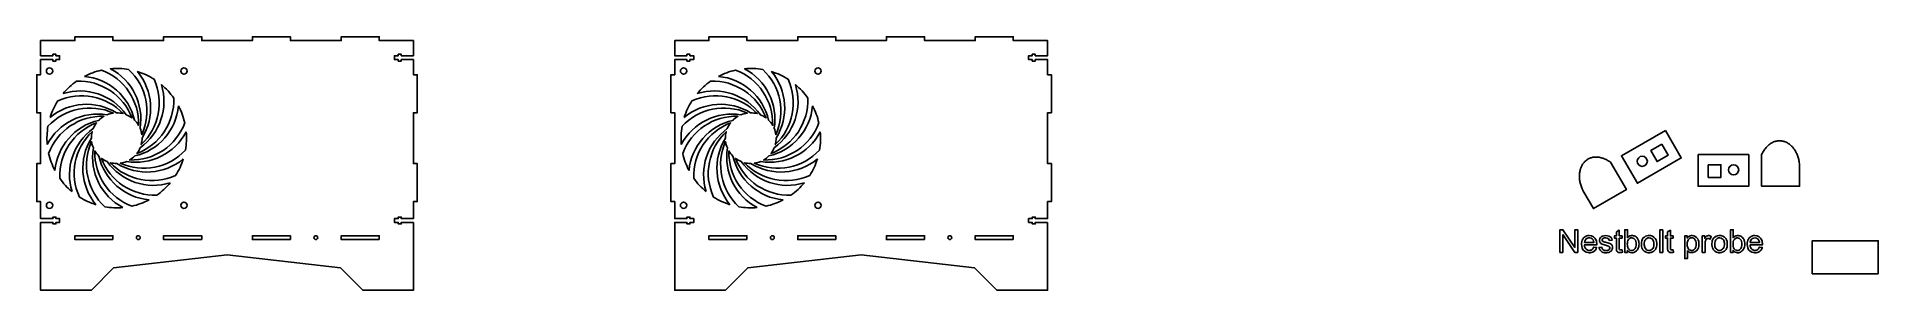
# Model space of a CAD drawing. Header units: millimetres. Extents: x 0 to 1452, y 0 to 200.
import ezdxf

# ---------------------------------------------------------------- set-up
doc = ezdxf.new("R2010")
doc.units = ezdxf.units.MM
for name, color, linetype in [('Layer_0', 7, 'CONTINUOUS'), ('Layer_1', 5, 'CONTINUOUS'), ('Layer_2', 1, 'CONTINUOUS'), ('Layer_30', 30, 'CONTINUOUS')]:
    doc.layers.add(name, color=color, linetype=linetype)

msp = doc.modelspace()

# ---------------------------------------------------------------- linework, layer by layer
at = {"layer": 'Layer_0', "color": 7}
for points in [[(297, 53.5), (297, 0), (257, 0), (239.41692, 17.771744), (150.00002, 28), (60.583111, 17.771744), (43.000015, 0), (3.000015, 0), (3.000015, 53.5), (12.630013, 53.5), (12.630013, 52.300003), (15.000015, 52.300003), (15.000015, 53.5), (18.000015, 53.5), (18.000015, 56.5), (15.000015, 56.5), (15.000015, 57.700005), (12.630013, 57.700005), (12.630013, 56.5), (3.000015, 56.5), (3.000015, 70), (0.000015, 70), (0.000015, 100), (3.000015, 100), (3.000015, 140), (0.000015, 140), (0.000015, 170), (3.000015, 170), (3.000015, 182), (12.630013, 182), (12.630013, 180.8), (15.000015, 180.8), (15.000015, 182), (18.000015, 182), (18.000015, 185), (15.000015, 185), (15.000015, 186.2), (12.630013, 186.2), (12.630013, 185), (3.000015, 185), (3.000015, 197), (30.000015, 197), (30.000015, 200), (60.000015, 200), (60.000015, 197), (100.00002, 197), (100.00002, 200), (130.00002, 200), (130.00002, 197), (170.00002, 197), (170.00002, 200), (200.00002, 200), (200.00002, 197), (240.00002, 197), (240.00002, 200), (270, 200), (270, 197), (297, 197), (297, 185), (287.37, 185), (287.37, 186.2), (285, 186.2), (285, 185), (282, 185), (282, 182), (285, 182), (285, 180.8), (287.37, 180.8), (287.37, 182), (297, 182), (297, 170), (300, 170), (300, 140), (297, 140), (297, 100), (300, 100), (300, 70), (297, 70), (297, 56.5), (287.37, 56.5), (287.37, 57.700005), (285, 57.700005), (285, 56.5), (282, 56.5), (282, 53.5), (285, 53.5), (285, 52.300003), (287.37, 52.300003), (287.37, 53.5)], [(797, 53.5), (797, 0), (757, 0), (739.41693, 17.771744), (650, 28), (560.58313, 17.771744), (543, 0), (503, 0), (503, 53.5), (512.63, 53.5), (512.63, 52.300003), (515, 52.300003), (515, 53.5), (518, 53.5), (518, 56.5), (515, 56.5), (515, 57.700005), (512.63, 57.700005), (512.63, 56.5), (503, 56.5), (503, 70), (500, 70), (500, 100), (503, 100), (503, 140), (500, 140), (500, 170), (503, 170), (503, 182), (512.63, 182), (512.63, 180.8), (515, 180.8), (515, 182), (518, 182), (518, 185), (515, 185), (515, 186.2), (512.63, 186.2), (512.63, 185), (503, 185), (503, 197), (530, 197), (530, 200), (560, 200), (560, 197), (600, 197), (600, 200), (630, 200), (630, 197), (670, 197), (670, 200), (700, 200), (700, 197), (740, 197), (740, 200), (770, 200), (770, 197), (797, 197), (797, 185), (787.37, 185), (787.37, 186.2), (785, 186.2), (785, 185), (782, 185), (782, 182), (785, 182), (785, 180.8), (787.37, 180.8), (787.37, 182), (797, 182), (797, 170), (800, 170), (800, 140), (797, 140), (797, 100), (800, 100), (800, 70), (797, 70), (797, 56.5), (787.37, 56.5), (787.37, 57.700005), (785, 57.700005), (785, 56.5), (782, 56.5), (782, 53.5), (785, 53.5), (785, 52.300003), (787.37, 52.300003), (787.37, 53.5)], [(1284.231, 126.10616), (1249.59, 106.10616), (1262.09, 84.455521), (1296.731, 104.45552)], [(1284.231, 126.10616), (1249.59, 106.10616), (1262.09, 84.455521), (1296.731, 104.45552)], [(1284.231, 126.10616), (1249.59, 106.10616), (1262.09, 84.455521), (1296.731, 104.45552)], [(1281.3029, 115.17795), (1272.6426, 110.17795), (1277.6426, 101.5177), (1286.3029, 106.5177)], [(1281.3029, 115.17795), (1272.6426, 110.17795), (1277.6426, 101.5177), (1286.3029, 106.5177)], [(1281.3029, 115.17795), (1272.6426, 110.17795), (1277.6426, 101.5177), (1286.3029, 106.5177)], [(1310, 107.05078), (1350, 107.05078), (1350, 82.050781), (1310, 82.050781)], [(1310, 107.05078), (1350, 107.05078), (1350, 82.050781), (1310, 82.050781)], [(1318, 99.050781), (1328, 99.050781), (1328, 89.050781), (1318, 89.050781)], [(1318, 99.050781), (1328, 99.050781), (1328, 89.050781), (1318, 89.050781)], [(60.000015, 40), (60.000015, 43), (30.000015, 43), (30.000015, 40)], [(130.00002, 40), (130.00002, 43), (100.00002, 43), (100.00002, 40)], [(200.00002, 40), (200.00002, 43), (170.00002, 43), (170.00002, 40)], [(270, 40), (270, 43), (240.00002, 43), (240.00002, 40)], [(560, 40), (560, 43), (530, 43), (530, 40)], [(630, 40), (630, 43), (600, 43), (600, 40)], [(700, 40), (700, 43), (670, 43), (670, 40)], [(770, 40), (770, 43), (740, 43), (740, 40)]]:
    msp.add_lwpolyline(points, close=True, dxfattribs=at)
for points in [[(72.406296, 174.18968, -0.32193439), (82.813492, 122.72506, 0.065544099), (81.433075, 127.76031, 0.32193464), (58.060455, 174.77774, -0.065543424)], [(572.40631, 174.18968, -0.32193439), (582.81348, 122.72506, 0.065544099), (581.43304, 127.76031, 0.32193464), (558.06042, 174.77774, -0.065543424)], [(20.773506, 155.24092, -0.065543401), (31.333359, 164.96913, -0.32193454), (75.083351, 135.93716, 0.065543252), (70.546783, 138.52151, 0.3219344)], [(37.473923, 168.71774, -0.065543244), (50.952789, 173.66437, -0.32193453), (80.262451, 130.09991, 0.065544287), (77.060196, 134.22362, 0.32193468)], [(98.240929, 162.2265, -0.065543288), (107.96915, 151.66666, -0.32193446), (78.937172, 107.91666, 0.065544348), (81.521523, 112.45323, 0.32193465)], [(92.427773, 166.46512, -0.32193452), (82.348122, 114.93533, 0.065543394), (82.99968, 120.11557, 0.32193444), (79.398987, 172.49832, -0.065543957)], [(520.7735, 155.24092, -0.065543401), (531.33337, 164.96913, -0.32193454), (575.08337, 135.93716, 0.065543252), (570.54675, 138.52151, 0.3219344)], [(537.47394, 168.71774, -0.065543244), (550.95276, 173.66437, -0.32193453), (580.26245, 130.09991, 0.065544287), (577.06018, 134.22362, 0.32193468)], [(598.24091, 162.2265, -0.065543288), (607.96918, 151.66666, -0.32193446), (578.93719, 107.91666, 0.065544348), (581.52155, 112.45323, 0.32193465)], [(592.4278, 166.46512, -0.32193452), (582.34814, 114.93533, 0.065543394), (582.99969, 120.11557, 0.32193444), (579.39899, 172.49832, -0.065543957)], [(10.501694, 136.39897, -0.065543608), (16.534897, 149.42776, -0.32193456), (68.064682, 139.34811, 0.065543054), (62.884445, 139.99966, 0.32193435)], [(111.71776, 145.52609, -0.065543556), (116.66438, 132.04723, -0.32193446), (73.09993, 102.73756, 0.065543401), (77.223633, 105.93982, 0.32193445)], [(510.50171, 136.39897, -0.065543608), (516.53491, 149.42776, -0.32193456), (568.0647, 139.34811, 0.065543054), (562.88446, 139.99966, 0.32193435)], [(611.71777, 145.52609, -0.065543556), (616.66437, 132.04723, -0.32193446), (573.09991, 102.73756, 0.065543401), (577.22363, 105.93982, 0.32193445)], [(8.222275, 115.06044, -0.065543973), (8.810326, 129.40628, -0.32193461), (60.274956, 139.81348, 0.065543624), (55.2397, 138.43306, 0.3219346)], [(14.282272, 94.473907, -0.065543541), (9.335648, 107.95277, -0.32193442), (52.900093, 137.26244, 0.06554439), (48.776398, 134.06018, 0.32193445)], [(27.759094, 77.773499, -0.065542842), (18.030876, 88.333344, -0.32193468), (47.062859, 132.08334, 0.065543468), (44.478508, 127.54677, 0.32193453)], [(508.22229, 115.06044, -0.065543973), (508.81033, 129.40628, -0.32193461), (560.27496, 139.81348, 0.065543624), (555.23969, 138.43306, 0.3219346)], [(514.28229, 94.473907, -0.065543541), (509.33563, 107.95277, -0.32193442), (552.90009, 137.26244, 0.06554439), (548.77637, 134.06018, 0.32193445)], [(527.75909, 77.773499, -0.065542842), (518.03088, 88.333344, -0.32193468), (547.06287, 132.08334, 0.065543468), (544.47852, 127.54677, 0.32193453)], [(46.601036, 67.501678, -0.065543637), (33.57225, 73.534882, -0.32193467), (43.651909, 125.06467, 0.065543426), (43.000351, 119.88443, 0.3219346)], [(67.939575, 65.22226, -0.065543388), (53.593735, 65.810318, -0.32193436), (43.186531, 117.27494, 0.065544119), (44.566956, 112.23969, 0.32193457)], [(117.77776, 124.93956, -0.065543161), (117.1897, 110.59373, -0.32193458), (65.725075, 100.18652, 0.065542974), (70.76033, 101.56694, 0.32193469)], [(546.60101, 67.501678, -0.065543637), (533.57227, 73.534882, -0.32193467), (543.65192, 125.06467, 0.065543426), (543.00037, 119.88443, 0.3219346)], [(567.93958, 65.22226, -0.065543388), (553.59375, 65.810318, -0.32193436), (543.18652, 117.27494, 0.065544119), (544.56696, 112.23969, 0.32193457)], [(617.77777, 124.93956, -0.065543161), (617.1897, 110.59373, -0.32193458), (565.7251, 100.18652, 0.065542974), (570.76031, 101.56694, 0.32193469)], [(88.526108, 71.282257, -0.065543713), (75.047241, 66.335632, -0.32193477), (45.737579, 109.90009, 0.065542239), (48.939835, 105.77638, 0.32193445)], [(105.22652, 84.759079, -0.065542973), (94.666664, 75.030869, -0.32193424), (50.916679, 104.06284, 0.065543121), (55.453247, 101.47849, 0.32193454)], [(115.49834, 103.60102, -0.0655437), (109.46513, 90.572235, -0.32193446), (57.935349, 100.65189, 0.065543593), (63.115582, 100.00034, 0.32193444)], [(588.52612, 71.282257, -0.065543713), (575.04724, 66.335632, -0.32193477), (545.73755, 109.90009, 0.065542239), (548.93982, 105.77638, 0.32193445)], [(605.2265, 84.759079, -0.065542973), (594.66669, 75.030869, -0.32193424), (550.91669, 104.06284, 0.065543121), (555.45325, 101.47849, 0.32193454)], [(615.49835, 103.60102, -0.0655437), (609.46515, 90.572235, -0.32193446), (557.93536, 100.65189, 0.065543593), (563.1156, 100.00034, 0.32193444)]]:
    msp.add_lwpolyline(points, format="xyb", close=True, dxfattribs=at)
for centre, radius in [((10, 173), 2.5), ((116, 173), 2.5), ((510, 173), 2.5), ((616, 173), 2.5), ((10, 67), 2.5), ((116, 67), 2.5), ((510, 67), 2.5), ((616, 67), 2.5), ((80, 41.5), 1.5), ((220, 41.5), 1.5), ((580, 41.5), 1.5), ((720, 41.5), 1.5)]:
    msp.add_circle(centre, radius, dxfattribs=at)
at = {"layer": 'Layer_1', "color": 5}
for points in [[(1360, 107.05078), (1360.476, 107.96638), (1360.9659, 108.8385), (1361.4691, 109.66759), (1361.9849, 110.4541), (1362.5126, 111.1985), (1363.0515, 111.90125), (1363.6009, 112.56279), (1364.1602, 113.18359), (1364.7286, 113.76411), (1365.3055, 114.30481), (1365.8902, 114.80614), (1366.4819, 115.26855), (1367.0801, 115.69252), (1367.684, 116.07849), (1368.293, 116.42693), (1368.9063, 116.73828), (1369.5232, 117.01302), (1370.1431, 117.25159), (1370.7653, 117.45445), (1371.3892, 117.62207), (1372.0139, 117.7549), (1372.6389, 117.85339), (1373.2634, 117.91801), (1373.8867, 117.94922), (1374.5082, 117.94746), (1375.1273, 117.91321), (1375.7431, 117.84691), (1376.355, 117.74902), (1376.9623, 117.62001), (1377.5644, 117.46033), (1378.1605, 117.27043), (1378.75, 117.05078), (1379.3322, 116.80183), (1379.9063, 116.52405), (1380.4718, 116.21788), (1381.0278, 115.88379), (1381.5738, 115.52223), (1382.1091, 115.13367), (1382.6329, 114.71855), (1383.1445, 114.27734), (1383.6434, 113.8105), (1384.1287, 113.31848), (1384.5999, 112.80174), (1385.0562, 112.26074), (1385.4969, 111.69594), (1385.9213, 111.10779), (1386.3288, 110.49675), (1386.7188, 109.86328), (1387.0903, 109.20784), (1387.4429, 108.53088), (1387.7758, 107.83287), (1388.0884, 107.11426), (1388.3799, 106.3755), (1388.6496, 105.61707), (1388.8969, 104.8394), (1389.1211, 104.04297), (1389.3215, 103.22823), (1389.4974, 102.39563), (1389.6481, 101.54564), (1389.7729, 100.67871), (1389.8713, 99.795303), (1389.9423, 98.895874), (1389.9855, 97.980881), (1390, 97.050781), (1390, 82.050781), (1360, 82.050781)], [(1360, 107.05078), (1360.476, 107.96638), (1360.9659, 108.8385), (1361.4691, 109.66759), (1361.9849, 110.4541), (1362.5126, 111.1985), (1363.0515, 111.90125), (1363.6009, 112.56279), (1364.1602, 113.18359), (1364.7286, 113.76411), (1365.3055, 114.30481), (1365.8902, 114.80614), (1366.4819, 115.26855), (1367.0801, 115.69252), (1367.684, 116.07849), (1368.293, 116.42693), (1368.9063, 116.73828), (1369.5232, 117.01302), (1370.1431, 117.25159), (1370.7653, 117.45445), (1371.3892, 117.62207), (1372.0139, 117.7549), (1372.6389, 117.85339), (1373.2634, 117.91801), (1373.8867, 117.94922), (1374.5082, 117.94746), (1375.1273, 117.91321), (1375.7431, 117.84691), (1376.355, 117.74902), (1376.9623, 117.62001), (1377.5644, 117.46033), (1378.1605, 117.27043), (1378.75, 117.05078), (1379.3322, 116.80183), (1379.9063, 116.52405), (1380.4718, 116.21788), (1381.0278, 115.88379), (1381.5738, 115.52223), (1382.1091, 115.13367), (1382.6329, 114.71855), (1383.1445, 114.27734), (1383.6434, 113.8105), (1384.1287, 113.31848), (1384.5999, 112.80174), (1385.0562, 112.26074), (1385.4969, 111.69594), (1385.9213, 111.10779), (1386.3288, 110.49675), (1386.7188, 109.86328), (1387.0903, 109.20784), (1387.4429, 108.53088), (1387.7758, 107.83287), (1388.0884, 107.11426), (1388.3799, 106.3755), (1388.6496, 105.61707), (1388.8969, 104.8394), (1389.1211, 104.04297), (1389.3215, 103.22823), (1389.4974, 102.39563), (1389.6481, 101.54564), (1389.7729, 100.67871), (1389.8713, 99.795303), (1389.9423, 98.895874), (1389.9855, 97.980881), (1390, 97.050781), (1390, 82.050781), (1360, 82.050781)], [(1240.9297, 101.10615), (1240.0597, 101.66111), (1239.1994, 102.17142), (1238.3491, 102.63783), (1237.5091, 103.06108), (1236.6799, 103.44191), (1235.8619, 103.78105), (1235.0553, 104.07925), (1234.2605, 104.33725), (1233.478, 104.55578), (1232.708, 104.73558), (1231.951, 104.87741), (1231.2073, 104.98199), (1230.4773, 105.05006), (1229.7613, 105.08237), (1229.0597, 105.07965), (1228.3729, 105.04265), (1227.7013, 104.9721), (1227.0451, 104.86875), (1226.4048, 104.73332), (1225.7808, 104.56658), (1225.1733, 104.36924), (1224.5829, 104.14206), (1224.0097, 103.88577), (1223.4543, 103.60112), (1222.9169, 103.28883), (1222.3979, 102.94966), (1221.8978, 102.58434), (1221.4168, 102.19361), (1220.9553, 101.77821), (1220.5138, 101.33889), (1220.0924, 100.87637), (1219.6918, 100.39141), (1219.3121, 99.884731), (1218.9537, 99.357086), (1218.6171, 98.809211), (1218.3026, 98.241845), (1218.0105, 97.655729), (1217.7413, 97.051602), (1217.4952, 96.430203), (1217.2727, 95.792273), (1217.0741, 95.138552), (1216.8998, 94.469778), (1216.7501, 93.786693), (1216.6255, 93.090035), (1216.5262, 92.380544), (1216.4527, 91.65896), (1216.4053, 90.926024), (1216.3844, 90.182474), (1216.3903, 89.42905), (1216.4234, 88.666493), (1216.4841, 87.895541), (1216.5727, 87.116935), (1216.6897, 86.331415), (1216.8353, 85.53972), (1217.01, 84.742589), (1217.214, 83.940764), (1217.4479, 83.134982), (1217.7118, 82.325985), (1218.0063, 81.514512), (1218.3316, 80.701303), (1218.6882, 79.887097), (1219.0764, 79.072635), (1219.4965, 78.258655), (1219.949, 77.445899), (1227.449, 64.455521), (1253.4297, 79.455521), (1240.9297, 101.10616)], [(1240.9297, 101.10615), (1240.0597, 101.66111), (1239.1994, 102.17142), (1238.3491, 102.63783), (1237.5091, 103.06108), (1236.6799, 103.44191), (1235.8619, 103.78105), (1235.0553, 104.07925), (1234.2605, 104.33725), (1233.478, 104.55578), (1232.708, 104.73558), (1231.951, 104.87741), (1231.2073, 104.98199), (1230.4773, 105.05006), (1229.7613, 105.08237), (1229.0597, 105.07965), (1228.3729, 105.04265), (1227.7013, 104.9721), (1227.0451, 104.86875), (1226.4048, 104.73332), (1225.7808, 104.56658), (1225.1733, 104.36924), (1224.5829, 104.14206), (1224.0097, 103.88577), (1223.4543, 103.60112), (1222.9169, 103.28883), (1222.3979, 102.94966), (1221.8978, 102.58434), (1221.4168, 102.19361), (1220.9553, 101.77821), (1220.5138, 101.33889), (1220.0924, 100.87637), (1219.6918, 100.39141), (1219.3121, 99.884731), (1218.9537, 99.357086), (1218.6171, 98.809211), (1218.3026, 98.241845), (1218.0105, 97.655729), (1217.7413, 97.051602), (1217.4952, 96.430203), (1217.2727, 95.792273), (1217.0741, 95.138552), (1216.8998, 94.469778), (1216.7501, 93.786693), (1216.6255, 93.090035), (1216.5262, 92.380544), (1216.4527, 91.65896), (1216.4053, 90.926024), (1216.3844, 90.182474), (1216.3903, 89.42905), (1216.4234, 88.666493), (1216.4841, 87.895541), (1216.5727, 87.116935), (1216.6897, 86.331415), (1216.8353, 85.53972), (1217.01, 84.742589), (1217.214, 83.940764), (1217.4479, 83.134982), (1217.7118, 82.325985), (1218.0063, 81.514512), (1218.3316, 80.701303), (1218.6882, 79.887097), (1219.0764, 79.072635), (1219.4965, 78.258655), (1219.949, 77.445899), (1227.449, 64.455521), (1253.4297, 79.455521), (1240.9297, 101.10616)], [(1240.9297, 101.10615), (1240.0597, 101.66111), (1239.1994, 102.17142), (1238.3491, 102.63783), (1237.5091, 103.06108), (1236.6799, 103.44191), (1235.8619, 103.78105), (1235.0553, 104.07925), (1234.2605, 104.33725), (1233.478, 104.55578), (1232.708, 104.73558), (1231.951, 104.87741), (1231.2073, 104.98199), (1230.4773, 105.05006), (1229.7613, 105.08237), (1229.0597, 105.07965), (1228.3729, 105.04265), (1227.7013, 104.9721), (1227.0451, 104.86875), (1226.4048, 104.73332), (1225.7808, 104.56658), (1225.1733, 104.36924), (1224.5829, 104.14206), (1224.0097, 103.88577), (1223.4543, 103.60112), (1222.9169, 103.28883), (1222.3979, 102.94966), (1221.8978, 102.58434), (1221.4168, 102.19361), (1220.9553, 101.77821), (1220.5138, 101.33889), (1220.0924, 100.87637), (1219.6918, 100.39141), (1219.3121, 99.884731), (1218.9537, 99.357086), (1218.6171, 98.809211), (1218.3026, 98.241845), (1218.0105, 97.655729), (1217.7413, 97.051602), (1217.4952, 96.430203), (1217.2727, 95.792273), (1217.0741, 95.138552), (1216.8998, 94.469778), (1216.7501, 93.786693), (1216.6255, 93.090035), (1216.5262, 92.380544), (1216.4527, 91.65896), (1216.4053, 90.926024), (1216.3844, 90.182474), (1216.3903, 89.42905), (1216.4234, 88.666493), (1216.4841, 87.895541), (1216.5727, 87.116935), (1216.6897, 86.331415), (1216.8353, 85.53972), (1217.01, 84.742589), (1217.214, 83.940764), (1217.4479, 83.134982), (1217.7118, 82.325985), (1218.0063, 81.514512), (1218.3316, 80.701303), (1218.6882, 79.887097), (1219.0764, 79.072635), (1219.4965, 78.258655), (1219.949, 77.445899), (1227.449, 64.455521), (1253.4297, 79.455521), (1240.9297, 101.10616)]]:
    msp.add_lwpolyline(points, close=True, dxfattribs=at)
at = {"layer": 'Layer_2', "color": 1}
for points in [[(1203.3007, 43.928078), (1212.7001, 29.865578), (1215.1293, 29.865578), (1215.1293, 47.761086), (1212.8588, 47.761086), (1212.8588, 33.710793), (1203.4594, 47.761086), (1201.0302, 47.761086), (1201.0302, 29.865578), (1203.3007, 29.865578)], [(1203.3007, 43.928078), (1212.7001, 29.865578), (1215.1293, 29.865578), (1215.1293, 47.761086), (1212.8588, 47.761086), (1212.8588, 33.710793), (1203.4594, 47.761086), (1201.0302, 47.761086), (1201.0302, 29.865578), (1203.3007, 29.865578)], [(1282.1342, 47.761086), (1279.9364, 47.761086), (1279.9364, 29.865578), (1282.1342, 29.865578)], [(1282.1342, 47.761086), (1279.9364, 47.761086), (1279.9364, 29.865578), (1282.1342, 29.865578)]]:
    msp.add_lwpolyline(points, close=True, dxfattribs=at)
for points in [[(1249.0648, 29.706886, 0.035322966), (1250.3466, 29.889992), (1250.0292, 31.83091), (1249.745, 31.793312, -0.10930542), (1248.4598, 31.834816, -0.31624354), (1247.849, 32.767921, -0.023252451), (1247.8197, 33.539894), (1247.8197, 41.120461), (1250.0292, 41.120461), (1250.0292, 42.829445), (1247.8197, 42.829445), (1247.8197, 47.358253), (1245.6346, 46.039894), (1245.6346, 42.829445), (1244.0233, 42.829445), (1244.0233, 41.120461), (1245.6346, 41.120461), (1245.6346, 33.661964, 0.047226592), (1245.786, 31.461281, 0.18645943), (1246.5258, 30.277199, 0.14736101), (1248.1219, 29.718117, 0.036872306)], [(1249.0648, 29.706886, 0.035322966), (1250.3466, 29.889992), (1250.0292, 31.83091), (1249.745, 31.793312, -0.10930542), (1248.4598, 31.834816, -0.31624354), (1247.849, 32.767921, -0.023252451), (1247.8197, 33.539894), (1247.8197, 41.120461), (1250.0292, 41.120461), (1250.0292, 42.829445), (1247.8197, 42.829445), (1247.8197, 47.358253), (1245.6346, 46.039894), (1245.6346, 42.829445), (1244.0233, 42.829445), (1244.0233, 41.120461), (1245.6346, 41.120461), (1245.6346, 33.661964, 0.047226592), (1245.786, 31.461281, 0.18645943), (1246.5258, 30.277199, 0.14736101), (1248.1219, 29.718117, 0.036872306)], [(1258.3719, 29.600929, 0.11119177), (1260.4315, 30.283058, 0.20908732), (1263.1766, 34.256203, 0.10484678), (1263.1888, 38.552589, 0.084274427), (1262.2635, 40.826515, 0.17979055), (1259.6376, 42.851418, 0.13124267), (1256.8827, 43.013527, 0.14849213), (1254.723, 41.785988), (1254.3627, 41.376808), (1254.3627, 47.761086), (1252.1654, 47.761086), (1252.1654, 29.865578), (1254.204, 29.865578), (1254.204, 31.489113), (1254.3715, 31.257179, 0.24636091), (1257.8051, 29.572609)], [(1258.3719, 29.600929, 0.11119177), (1260.4315, 30.283058, 0.20908732), (1263.1766, 34.256203, 0.10484678), (1263.1888, 38.552589, 0.084274427), (1262.2635, 40.826515, 0.17979055), (1259.6376, 42.851418, 0.13124267), (1256.8827, 43.013527, 0.14849213), (1254.723, 41.785988), (1254.3627, 41.376808), (1254.3627, 47.761086), (1252.1654, 47.761086), (1252.1654, 29.865578), (1254.204, 29.865578), (1254.204, 31.489113), (1254.3715, 31.257179, 0.24636091), (1257.8051, 29.572609)], [(1289.3729, 29.706886, 0.035320315), (1290.6547, 29.889992), (1290.3373, 31.83091), (1290.0526, 31.793312, -0.10928461), (1288.7675, 31.834816, -0.31614419), (1288.1566, 32.767921, -0.023867184), (1288.1278, 33.539894), (1288.1278, 41.120461), (1290.3373, 41.120461), (1290.3373, 42.829445), (1288.1278, 42.829445), (1288.1278, 47.358253), (1285.9427, 46.039894), (1285.9427, 42.829445), (1284.3314, 42.829445), (1284.3314, 41.120461), (1285.9427, 41.120461), (1285.9427, 33.661964, 0.047441201), (1286.0936, 31.461281, 0.18637965), (1286.8334, 30.277199, 0.14733621), (1288.4296, 29.718117, 0.036859007)], [(1289.3729, 29.706886, 0.035320315), (1290.6547, 29.889992), (1290.3373, 31.83091), (1290.0526, 31.793312, -0.10928461), (1288.7675, 31.834816, -0.31614419), (1288.1566, 32.767921, -0.023867184), (1288.1278, 33.539894), (1288.1278, 41.120461), (1290.3373, 41.120461), (1290.3373, 42.829445), (1288.1278, 42.829445), (1288.1278, 47.358253), (1285.9427, 46.039894), (1285.9427, 42.829445), (1284.3314, 42.829445), (1284.3314, 41.120461), (1285.9427, 41.120461), (1285.9427, 33.661964, 0.047441201), (1286.0936, 31.461281, 0.18637965), (1286.8334, 30.277199, 0.14733621), (1288.4296, 29.718117, 0.036859007)], [(1341.7582, 29.600929, 0.16574), (1344.7245, 30.965187, 0.15794512), (1346.5629, 34.256203, 0.10486401), (1346.5751, 38.552589, 0.084330923), (1345.6498, 40.826515, 0.17979066), (1343.0238, 42.851418, 0.13124073), (1340.2689, 43.013527, 0.14849233), (1338.1093, 41.785988), (1337.7494, 41.376808), (1337.7494, 47.761086), (1335.5521, 47.761086), (1335.5521, 29.865578), (1337.5907, 29.865578), (1337.5907, 31.489113), (1337.7577, 31.257179, 0.24638725), (1341.1918, 29.572609)], [(1341.7582, 29.600929, 0.16574), (1344.7245, 30.965187, 0.15794512), (1346.5629, 34.256203, 0.10486401), (1346.5751, 38.552589, 0.084330923), (1345.6498, 40.826515, 0.17979066), (1343.0238, 42.851418, 0.13124073), (1340.2689, 43.013527, 0.14849233), (1338.1093, 41.785988), (1337.7494, 41.376808), (1337.7494, 47.761086), (1335.5521, 47.761086), (1335.5521, 29.865578), (1337.5907, 29.865578), (1337.5907, 31.489113), (1337.7577, 31.257179, 0.24638725), (1341.1918, 29.572609)], [(1224.8246, 29.589699, 0.035441769), (1225.8529, 29.726906, 0.25168717), (1229.6473, 32.820656, 0.036568265), (1229.973, 33.759621), (1227.7025, 34.040382), (1227.5721, 33.704445, -0.13625396), (1226.3475, 32.014015, -0.18614412), (1223.8871, 31.396828, -0.2690805), (1220.8954, 33.506691, -0.095871012), (1220.3661, 35.785988), (1230.0341, 35.785988, 0.10311368), (1229.5253, 39.527687, 0.32202379), (1224.1503, 43.122414, 0.17219772), (1220.4471, 41.929543, 0.17553907), (1218.3329, 38.485207, 0.12939771), (1218.5126, 33.428566, 0.29921442), (1223.2474, 29.634132, 0.046175791)], [(1224.8246, 29.589699, 0.035441769), (1225.8529, 29.726906, 0.25168717), (1229.6473, 32.820656, 0.036568265), (1229.973, 33.759621), (1227.7025, 34.040382), (1227.5721, 33.704445, -0.13625396), (1226.3475, 32.014015, -0.18614412), (1223.8871, 31.396828, -0.2690805), (1220.8954, 33.506691, -0.095871012), (1220.3661, 35.785988), (1230.0341, 35.785988, 0.10311368), (1229.5253, 39.527687, 0.32202379), (1224.1503, 43.122414, 0.17219772), (1220.4471, 41.929543, 0.17553907), (1218.3329, 38.485207, 0.12939771), (1218.5126, 33.428566, 0.29921442), (1223.2474, 29.634132, 0.046175791)], [(1220.4882, 37.592628, -0.13458285), (1221.1718, 39.753273, -0.28318187), (1224.5834, 41.295753, -0.32329678), (1227.5419, 38.704445, -0.040657747), (1227.7269, 37.592628)], [(1220.4882, 37.592628, -0.13458285), (1221.1718, 39.753273, -0.28318187), (1224.5834, 41.295753, -0.32329678), (1227.5419, 38.704445, -0.040657747), (1227.7269, 37.592628)], [(1237.7719, 29.58091, 0.064458777), (1239.5052, 29.871437, 0.15578001), (1241.8099, 31.369484, 0.29504353), (1242.2177, 35.35923, 0.17871594), (1240.3959, 36.810402, 0.024274302), (1237.0126, 37.831886), (1236.3671, 38.012062, -0.055903952), (1235.1864, 38.411964, -0.23978464), (1234.3602, 39.434914, -0.26190136), (1234.8387, 40.687355, -0.15633544), (1236.1376, 41.245461, -0.10151563), (1238.288, 41.175636, -0.31314118), (1239.9828, 39.19175), (1242.1312, 39.484718, 0.11692195), (1241.3744, 41.492531, 0.14549101), (1239.6718, 42.682961, 0.16884858), (1234.6747, 42.721535, 0.28784973), (1232.244, 39.812355, 0.35480014), (1234.3744, 36.300636, 0.033424667), (1237.8959, 35.24839), (1238.2816, 35.142921, -0.061641949), (1239.7142, 34.614113, -0.33542826), (1240.3158, 33.040382, -0.24367872), (1238.9696, 31.619972, -0.16270154), (1235.766, 31.651222, -0.2363264), (1234.1586, 33.462257, -0.038289009), (1234.0258, 34.077003), (1231.8529, 33.735207, 0.10641069), (1232.6854, 31.552101, 0.18677452), (1235.1688, 29.834816, 0.072510602)], [(1237.7719, 29.58091, 0.064458777), (1239.5052, 29.871437, 0.15578001), (1241.8099, 31.369484, 0.29504353), (1242.2177, 35.35923, 0.17871594), (1240.3959, 36.810402, 0.024274302), (1237.0126, 37.831886), (1236.3671, 38.012062, -0.055903952), (1235.1864, 38.411964, -0.23978464), (1234.3602, 39.434914, -0.26190136), (1234.8387, 40.687355, -0.15633544), (1236.1376, 41.245461, -0.10151563), (1238.288, 41.175636, -0.31314118), (1239.9828, 39.19175), (1242.1312, 39.484718, 0.11692195), (1241.3744, 41.492531, 0.14549101), (1239.6718, 42.682961, 0.16884858), (1234.6747, 42.721535, 0.28784973), (1232.244, 39.812355, 0.35480014), (1234.3744, 36.300636, 0.033424667), (1237.8959, 35.24839), (1238.2816, 35.142921, -0.061641949), (1239.7142, 34.614113, -0.33542826), (1240.3158, 33.040382, -0.24367872), (1238.9696, 31.619972, -0.16270154), (1235.766, 31.651222, -0.2363264), (1234.1586, 33.462257, -0.038289009), (1234.0258, 34.077003), (1231.8529, 33.735207, 0.10641069), (1232.6854, 31.552101, 0.18677452), (1235.1688, 29.834816, 0.072510602)], [(1257.1913, 31.405617, -0.17607966), (1255.3793, 32.333839, -0.15721387), (1254.3383, 34.436867, -0.085850881), (1254.3275, 38.064308, -0.12765886), (1255.2294, 40.064308, -0.16549448), (1257.0238, 41.237648, -0.26581889), (1259.8969, 40.39048, -0.1366385), (1260.9105, 38.566261, -0.11906196), (1260.8998, 34.188332, -0.18505251), (1259.2699, 31.868019, -0.18211347)], [(1257.1913, 31.405617, -0.17607966), (1255.3793, 32.333839, -0.15721387), (1254.3383, 34.436867, -0.085850881), (1254.3275, 38.064308, -0.12765886), (1255.2294, 40.064308, -0.16549448), (1257.0238, 41.237648, -0.26581889), (1259.8969, 40.39048, -0.1366385), (1260.9105, 38.566261, -0.11906196), (1260.8998, 34.188332, -0.18505251), (1259.2699, 31.868019, -0.18211347)], [(1271.7631, 29.584816, 0.20281548), (1275.9999, 31.608253, 0.13365125), (1277.222, 34.295265, 0.090359045), (1277.244, 38.330421, 0.24506752), (1274.0414, 42.568214, 0.12857813), (1270.7533, 43.099953, 0.19523386), (1266.7968, 41.219582, 0.14508999), (1265.389, 38.031105, 0.11350353), (1265.6835, 33.448097, 0.31096763), (1270.6786, 29.599953, 0.03505354)], [(1271.7631, 29.584816, 0.20281548), (1275.9999, 31.608253, 0.13365125), (1277.222, 34.295265, 0.090359045), (1277.244, 38.330421, 0.24506752), (1274.0414, 42.568214, 0.12857813), (1270.7533, 43.099953, 0.19523386), (1266.7968, 41.219582, 0.14508999), (1265.389, 38.031105, 0.11350353), (1265.6835, 33.448097, 0.31096763), (1270.6786, 29.599953, 0.03505354)], [(1270.9398, 31.398781, -0.28577276), (1267.9467, 33.723488, -0.092085837), (1267.5219, 36.347511, -0.070434494), (1267.7938, 38.523293, -0.19527734), (1269.5023, 40.822121, -0.2967384), (1273.4794, 40.606789, -0.16417398), (1274.8783, 38.534035, -0.084075115), (1275.1346, 35.803566, -0.078918257), (1274.7269, 33.742043, -0.25576167), (1272.1263, 31.456886, -0.073997508)], [(1270.9398, 31.398781, -0.28577276), (1267.9467, 33.723488, -0.092085837), (1267.5219, 36.347511, -0.070434494), (1267.7938, 38.523293, -0.19527734), (1269.5023, 40.822121, -0.2967384), (1273.4794, 40.606789, -0.16417398), (1274.8783, 38.534035, -0.084075115), (1275.1346, 35.803566, -0.078918257), (1274.7269, 33.742043, -0.25576167), (1272.1263, 31.456886, -0.073997508)], [(1301.6288, 31.208351), (1301.9286, 30.869484, 0.15733387), (1304.2421, 29.638039, 0.31986878), (1309.7836, 32.475929, 0.12139988), (1310.6864, 36.445168, 0.12936477), (1309.6766, 40.591164, 0.2757173), (1305.1932, 43.122414, 0.16626039), (1302.598, 42.349953, 0.079670107), (1301.4335, 41.144875), (1301.4335, 42.829445), (1299.4315, 42.829445), (1299.4315, 24.897316), (1301.6288, 24.897316)], [(1301.6288, 31.208351), (1301.9286, 30.869484, 0.15733387), (1304.2421, 29.638039, 0.31986878), (1309.7836, 32.475929, 0.12139988), (1310.6864, 36.445168, 0.12936477), (1309.6766, 40.591164, 0.2757173), (1305.1932, 43.122414, 0.16626039), (1302.598, 42.349953, 0.079670107), (1301.4335, 41.144875), (1301.4335, 42.829445), (1299.4315, 42.829445), (1299.4315, 24.897316), (1301.6288, 24.897316)], [(1304.5345, 31.397804, -0.086758674), (1303.5541, 31.678078, -0.19059211), (1301.8168, 33.656593, -0.087243624), (1301.4213, 36.274269, -0.092821547), (1301.8431, 38.937355, -0.20529573), (1303.9779, 41.216652, -0.30333467), (1307.1595, 40.457375, -0.13349661), (1308.1854, 38.623878, -0.11827091), (1308.1791, 34.197609, -0.19116832), (1306.5546, 31.863136, -0.17367064)], [(1304.5345, 31.397804, -0.086758674), (1303.5541, 31.678078, -0.19059211), (1301.8168, 33.656593, -0.087243624), (1301.4213, 36.274269, -0.092821547), (1301.8431, 38.937355, -0.20529573), (1303.9779, 41.216652, -0.30333467), (1307.1595, 40.457375, -0.13349661), (1308.1854, 38.623878, -0.11827091), (1308.1791, 34.197609, -0.19116832), (1306.5546, 31.863136, -0.17367064)], [(1315.5082, 36.652687), (1315.5306, 37.334816, -0.082272251), (1316.017, 39.579933, -0.34302102), (1318.389, 40.822121, -0.096262218), (1319.5975, 40.375832), (1320.3544, 42.414406, 0.14029464), (1318.0961, 43.122414, 0.24732759), (1316.016, 42.008644, 0.037501439), (1315.2885, 40.864113), (1315.2885, 42.829445), (1313.3109, 42.829445), (1313.3109, 29.865578), (1315.5082, 29.865578)], [(1315.5082, 36.652687), (1315.5306, 37.334816, -0.082272251), (1316.017, 39.579933, -0.34302102), (1318.389, 40.822121, -0.096262218), (1319.5975, 40.375832), (1320.3544, 42.414406, 0.14029464), (1318.0961, 43.122414, 0.24732759), (1316.016, 42.008644, 0.037501439), (1315.2885, 40.864113), (1315.2885, 42.829445), (1313.3109, 42.829445), (1313.3109, 29.865578), (1315.5082, 29.865578)], [(1327.3417, 29.584816, 0.20280051), (1331.5785, 31.608253, 0.13365084), (1332.8007, 34.295265, 0.090376518), (1332.8226, 38.330421, 0.24506834), (1329.62, 42.568214, 0.12856532), (1326.3319, 43.099953, 0.19521696), (1322.3754, 41.219582, 0.14507209), (1320.9677, 38.031105, 0.11349177), (1321.2621, 33.448097, 0.31096749), (1326.2572, 29.599953, 0.035053681)], [(1327.3417, 29.584816, 0.20280051), (1331.5785, 31.608253, 0.13365084), (1332.8007, 34.295265, 0.090376518), (1332.8226, 38.330421, 0.24506834), (1329.62, 42.568214, 0.12856532), (1326.3319, 43.099953, 0.19521696), (1322.3754, 41.219582, 0.14507209), (1320.9677, 38.031105, 0.11349177), (1321.2621, 33.448097, 0.31096749), (1326.2572, 29.599953, 0.035053681)], [(1326.5184, 31.398781), (1326.1327, 31.456886, -0.25356907), (1323.5253, 33.723488, -0.092297609), (1323.101, 36.347511, -0.070660591), (1323.3724, 38.523293, -0.19510062), (1325.0809, 40.822121, -0.29673833), (1329.058, 40.606789, -0.16417372), (1330.4569, 38.534035, -0.08411938), (1330.7133, 35.803566, -0.078917652), (1330.3055, 33.742043, -0.25577767), (1327.705, 31.456886, -0.073998461)], [(1326.5184, 31.398781), (1326.1327, 31.456886, -0.25356907), (1323.5253, 33.723488, -0.092297609), (1323.101, 36.347511, -0.070660591), (1323.3724, 38.523293, -0.19510062), (1325.0809, 40.822121, -0.29673833), (1329.058, 40.606789, -0.16417372), (1330.4569, 38.534035, -0.08411938), (1330.7133, 35.803566, -0.078917652), (1330.3055, 33.742043, -0.25577767), (1327.705, 31.456886, -0.073998461)], [(1340.5775, 31.405617), (1340.1693, 31.485207, -0.1688016), (1338.4716, 32.678566, -0.12511763), (1337.7245, 34.436867, -0.085666914), (1337.7137, 38.064308, -0.1279072), (1338.6161, 40.064308, -0.16563085), (1340.41, 41.237648, -0.26581674), (1343.2831, 40.39048, -0.13663706), (1344.2968, 38.566261, -0.11920973), (1344.286, 34.188332, -0.18512625), (1342.6566, 31.868019, -0.18212352)], [(1340.5775, 31.405617), (1340.1693, 31.485207, -0.1688016), (1338.4716, 32.678566, -0.12511763), (1337.7245, 34.436867, -0.085666914), (1337.7137, 38.064308, -0.1279072), (1338.6161, 40.064308, -0.16563085), (1340.41, 41.237648, -0.26581674), (1343.2831, 40.39048, -0.13663706), (1344.2968, 38.566261, -0.11920973), (1344.286, 34.188332, -0.18512625), (1342.6566, 31.868019, -0.18212352)], [(1355.4642, 29.589699, 0.12444573), (1358.2474, 30.413918, 0.17530795), (1360.4642, 33.276222), (1360.6132, 33.759621), (1358.3427, 34.040382), (1358.2118, 33.704445, -0.13603473), (1356.9877, 32.014015, -0.18604494), (1354.5267, 31.396828, -0.26919081), (1351.5355, 33.506691, -0.096325176), (1351.0062, 35.785988), (1360.6742, 35.785988, 0.10298365), (1360.1649, 39.527687, 0.32200615), (1354.7904, 43.122414, 0.1722146), (1351.0868, 41.929543, 0.1755312), (1348.9725, 38.485207, 0.12938715), (1349.1522, 33.428566, 0.29916209), (1353.8871, 29.634132, 0.046176357)], [(1355.4642, 29.589699, 0.12444573), (1358.2474, 30.413918, 0.17530795), (1360.4642, 33.276222), (1360.6132, 33.759621), (1358.3427, 34.040382), (1358.2118, 33.704445, -0.13603473), (1356.9877, 32.014015, -0.18604494), (1354.5267, 31.396828, -0.26919081), (1351.5355, 33.506691, -0.096325176), (1351.0062, 35.785988), (1360.6742, 35.785988, 0.10298365), (1360.1649, 39.527687, 0.32200615), (1354.7904, 43.122414, 0.1722146), (1351.0868, 41.929543, 0.1755312), (1348.9725, 38.485207, 0.12938715), (1349.1522, 33.428566, 0.29916209), (1353.8871, 29.634132, 0.046176357)], [(1351.1283, 37.592628), (1351.1698, 38.006203, -0.22189631), (1352.8153, 40.745949, -0.31032165), (1356.973, 40.601418, -0.17348252), (1358.1815, 38.704445, -0.040091528), (1358.3671, 37.592628)], [(1351.1283, 37.592628), (1351.1698, 38.006203, -0.22189631), (1352.8153, 40.745949, -0.31032165), (1356.973, 40.601418, -0.17348252), (1358.1815, 38.704445, -0.040091528), (1358.3671, 37.592628)]]:
    msp.add_lwpolyline(points, format="xyb", close=True, dxfattribs=at)
for centre in [(1265.9823, 101.71385), (1265.9823, 101.71385), (1265.9823, 101.71385), (1338, 95.050781), (1338, 95.050781)]:
    msp.add_circle(centre, 4, dxfattribs=at)
at = {"layer": 'Layer_30', "color": 30}
msp.add_lwpolyline([(1452, 13), (1400, 13), (1400, 39), (1452, 39)], close=True, dxfattribs=at)

doc.saveas('drawing.dxf')
